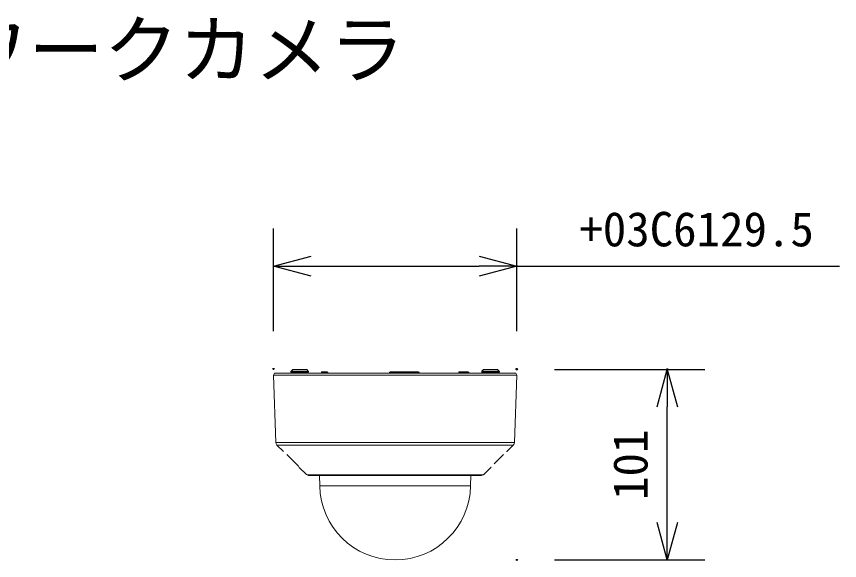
# Model space of a CAD drawing. Units: millimetres, scale not verified. Extents: x -63 to 62, y -57 to 57.
# Drawn here: x -20.34 to 23.43, y 27.89 to 56.81 of the extents above; entities that cross this region are included whole.
import ezdxf
from ezdxf.enums import TextEntityAlignment as Align

# ---------------------------------------------------------------- set-up
doc = ezdxf.new("R2010")
doc.units = ezdxf.units.MM
doc.header["$LTSCALE"] = 0.125
doc.header["$PDMODE"] = 32
doc.header["$PDSIZE"] = 0.0625
for name, color, linetype in [('0-0_0', 7, 'Continuous'), ('0-1_DEFPOINTS', 7, 'Continuous'), ('0-3_MOJI1', 7, 'Continuous'), ('0-5_SUNPO', 7, 'Continuous')]:
    doc.layers.add(name, color=color, linetype=linetype)
doc.layers.add('0-4_GAIKEI', color=1, linetype='Continuous', lineweight=18)
doc.styles.add('ＭＳ ゴシック', font='')
doc.styles.get('ＭＳ ゴシック').set_extended_font_data('MS Gothic')

# ---------------------------------------------------------------- blocks, each defined once
blk = doc.blocks.new('_OPEN30')
at = {"layer": '0-0_0'}
blk.add_line((0, 0), (-1, 0), dxfattribs=at)
blk.add_lwpolyline([(-1, 0.26795), (0, 0), (-1, -0.26795)], dxfattribs=at)
blk = doc.blocks.new('D3')
at = {"layer": '0-1_DEFPOINTS'}
for p in [(6.3982, 35.5483), (-6.5273, 30.0808), (6.3982, 30.0808)]:
    blk.add_point(p, dxfattribs=at)
at = {"layer": '0-5_SUNPO'}
for p, q in [((-6.5273, 32.0808), (-6.5273, 37.5483)), ((6.3982, 32.0808), (6.3982, 37.5483)), ((-4.5273, 35.5483), (4.3982, 35.5483)), ((6.3982, 35.5483), (23.5649, 35.5483))]:
    blk.add_line(p, q, dxfattribs=at)
at = {"layer": '0-5_SUNPO', "xscale": 2, "yscale": 2, "rotation": 180}
blk.add_blockref('_OPEN30', (-6.5273, 35.5483), dxfattribs=at)
at = {"layer": '0-5_SUNPO', "xscale": 2, "yscale": 2}
blk.add_blockref('_OPEN30', (6.3982, 35.5483), dxfattribs=at)
at = {"layer": '0-5_SUNPO', "style": 'ＭＳ ゴシック'}
blk.add_text('+03C6129.5', height=1.833, dxfattribs=at).set_placement((9.7315, 36.0483), align=Align.BOTTOM_LEFT)
blk = doc.blocks.new('D4')
at = {"layer": '0-1_DEFPOINTS'}
for p in [(6.407, 30.0577), (14.4069, 30.0577), (6.4069, 19.9254)]:
    blk.add_point(p, dxfattribs=at)
at = {"layer": '0-5_SUNPO'}
for p, q in [((8.407, 30.0577), (16.4069, 30.0577)), ((14.4069, 21.9254), (14.4069, 28.0577)), ((8.4069, 19.9254), (16.4069, 19.9254))]:
    blk.add_line(p, q, dxfattribs=at)
at = {"layer": '0-5_SUNPO', "xscale": 2, "yscale": 2}
for p, rotation in [((14.4069, 30.0577), 90), ((14.4069, 19.9254), 270)]:
    blk.add_blockref('_OPEN30', p, dxfattribs=dict(at, rotation=rotation))
at = {"layer": '0-5_SUNPO', "style": 'ＭＳ ゴシック'}
blk.add_text('101', height=1.833, rotation=90, dxfattribs=at).set_placement((13.9069, 23.1165), align=Align.BOTTOM_LEFT)

msp = doc.modelspace()

# ---------------------------------------------------------------- linework, layer by layer
at = {"layer": '0-4_GAIKEI', "color": 7}
for p, q in [((-6.6139, 37.8399), (-6.6671, 37.74)), ((-6.5461, 34.1632), (-6.6671, 37.74)), ((2.8687, 37.8399), (-6.6139, 37.8399)), ((6.1375, 34.1632), (6.2585, 37.74)), ((-6.144, 33.6851), (-6.4876, 34.0287)), ((5.7354, 33.6851), (6.0791, 34.0287)), ((-6.1377, 33.6815), (-6.144, 33.6851)), ((-6.1382, 33.6806), (-6.132, 33.677)), ((-6.132, 33.677), (-6.1382, 33.6806)), ((-5.4662, 33.0228), (-5.9685, 33.5236)), ((-5.4663, 33.0228), (-5.9685, 33.5236)), ((-5.9685, 33.5236), (-5.4663, 33.0228)), ((5.5599, 33.5236), (5.0577, 33.0228)), ((5.56, 33.5236), (5.0577, 33.0228)), ((5.0577, 33.0228), (5.56, 33.5236)), ((5.7297, 33.6806), (5.7235, 33.677)), ((5.7235, 33.677), (5.7297, 33.6806)), ((5.7354, 33.6851), (5.7292, 33.6815)), ((-5.2985, 32.8396), (-5.2992, 32.8435)), ((-4.9235, 32.4646), (-5.2985, 32.8396)), ((4.5149, 32.4646), (4.8899, 32.8396)), ((4.8906, 32.8435), (4.8899, 32.8396)), ((-4.8881, 32.4499), (2.0413, 32.4499)), ((-4.8356, 32.4373), (-4.836, 32.4499)), ((-4.2137, 31.8577), (-4.2233, 32.4084)), ((3.8051, 31.8577), (3.8147, 32.4084))]:
    msp.add_line(p, q, dxfattribs=at)
at = {"layer": '0-4_GAIKEI'}
for p, q in [((2.8941, 37.74), (-6.6671, 37.74)), ((-4.806, 37.9192), (-5.746, 37.9192)), ((-5.746, 37.8999), (-5.746, 37.9192)), ((-4.806, 37.8999), (-5.746, 37.8999)), ((-5.7314, 37.9546), (-5.6507, 38.0353)), ((-4.8207, 37.9546), (-5.7314, 37.9546)), ((-4.856, 37.8499), (-5.696, 37.8499)), ((-4.9014, 38.0353), (-5.6507, 38.0353)), ((-4.9368, 38.0499), (-5.6153, 38.0499)), ((-5.5853, 37.8499), (-5.5855, 37.8399)), ((-5.5833, 37.8499), (-5.5853, 37.8499)), ((-5.5833, 37.8499), (-5.5835, 37.8399)), ((-5.5577, 37.8499), (-5.5833, 37.8499)), ((-5.5577, 37.8499), (-5.5578, 37.8399)), ((-5.0208, 37.8499), (-5.5577, 37.8499)), ((-5.0208, 37.8499), (-5.0206, 37.8399)), ((-4.8207, 37.9546), (-4.9014, 38.0353)), ((-4.806, 37.8999), (-4.806, 37.9192)), ((-4.142, 37.8717), (-4.1431, 37.8399)), ((-4.142, 37.8717), (-4.0427, 37.8717)), ((-4.092, 37.9199), (-3.994, 37.9199)), ((-4.0427, 37.8717), (-4.0438, 37.8399)), ((-3.994, 37.9199), (-3.8981, 37.9199)), ((-3.8981, 37.9199), (-3.8788, 37.9199)), ((-3.8788, 37.9199), (-3.8211, 37.9199)), ((-3.8658, 37.8717), (-3.7712, 37.8717)), ((-3.7712, 37.8717), (-3.7701, 37.8399)), ((-0.5244, 37.8717), (-0.5255, 37.8399)), ((-0.5244, 37.8717), (-0.4031, 37.8717)), ((-0.4744, 37.9199), (-0.4006, 37.9199)), ((-0.4031, 37.8717), (-0.4032, 37.8399)), ((-0.4031, 37.8717), (1.0056, 37.8717)), ((-0.4006, 37.9199), (0.9903, 37.9199)), ((0.4227, 37.8399), (0.433, 37.8499)), ((0.7697, 37.8499), (0.433, 37.8499)), ((0.78, 37.8399), (0.7697, 37.8499)), ((0.9903, 37.9199), (1.0441, 37.9199)), ((1.0056, 37.8717), (1.0941, 37.8717)), ((1.0056, 37.8717), (1.006, 37.8399)), ((1.0941, 37.8717), (1.0952, 37.84)), ((6.2054, 37.8399), (2.8687, 37.8399)), ((6.2585, 37.74), (2.8941, 37.74)), ((3.1597, 37.8717), (3.1586, 37.8399)), ((3.1597, 37.8717), (3.1698, 37.8717)), ((3.1698, 37.8717), (3.1688, 37.8399)), ((3.1698, 37.8717), (3.4555, 37.8717)), ((3.2097, 37.9199), (3.2158, 37.9199)), ((3.2158, 37.9199), (3.5054, 37.9199)), ((3.4555, 37.8717), (3.4544, 37.8399)), ((3.4555, 37.8717), (3.5831, 37.8717)), ((3.5054, 37.9199), (3.5831, 37.9199)), ((3.5831, 37.9199), (3.5831, 37.8717)), ((3.5831, 37.8717), (3.5831, 37.8399)), ((3.5831, 37.8717), (3.6031, 37.8717)), ((3.6031, 37.9199), (3.6031, 37.8717)), ((3.6031, 37.8717), (3.6031, 37.8399)), ((3.6031, 37.8717), (3.7309, 37.8717)), ((3.7309, 37.8717), (3.732, 37.8399)), ((5.3375, 37.9192), (4.3975, 37.9192)), ((4.3975, 37.8999), (4.3975, 37.9192)), ((5.3375, 37.8999), (4.3975, 37.8999)), ((4.4121, 37.9546), (4.4928, 38.0353)), ((5.3228, 37.9546), (4.4121, 37.9546)), ((5.2875, 37.8499), (4.4475, 37.8499)), ((5.2421, 38.0353), (4.4928, 38.0353)), ((5.2068, 38.0499), (4.5282, 38.0499)), ((4.6122, 37.8499), (4.612, 37.8399)), ((4.6155, 37.8499), (4.6122, 37.8499)), ((4.6155, 37.8499), (4.6154, 37.8399)), ((4.6386, 37.8499), (4.6155, 37.8499)), ((4.6386, 37.8499), (4.6384, 37.8399)), ((5.1768, 37.8499), (4.6386, 37.8499)), ((5.1768, 37.8499), (5.1769, 37.8399)), ((5.3228, 37.9546), (5.2421, 38.0353)), ((5.3375, 37.8999), (5.3375, 37.9192)), ((6.2054, 37.8399), (6.2585, 37.74)), ((-6.5461, 34.1632), (2.8361, 34.1632)), ((2.8361, 34.1632), (6.1375, 34.1632)), ((-6.4876, 34.0287), (2.8081, 34.0287)), ((2.8081, 34.0287), (6.0791, 34.0287)), ((-4.8056, 32.4084), (2.0017, 32.4084)), ((-4.2233, 32.4084), (-4.8056, 32.4084)), ((4.3971, 32.4084), (2.0017, 32.4084)), ((3.8147, 32.4084), (4.3971, 32.4084)), ((4.427, 32.4373), (4.4275, 32.4499))]:
    msp.add_line(p, q, dxfattribs=at)
for points in [[(-4.0427, 37.8717), (-3.8852, 37.8717), (-3.8849, 37.8399)], [(-3.8852, 37.8717), (-3.8658, 37.8717), (-3.8655, 37.8399)], [(3.5831, 37.9199), (3.6031, 37.9199), (3.6809, 37.9199)], [(3.8051, 31.8577), (-4.0456, 31.8577), (-4.2137, 31.8577)]]:
    msp.add_lwpolyline(points, dxfattribs=at)
at = {"layer": '0-4_GAIKEI', "color": 7}
msp.add_lwpolyline([(2.0413, 32.4499), (3.9062, 32.4499), (4.4796, 32.4499)], dxfattribs=at)
at = {"layer": '0-4_GAIKEI'}
for centre, radius, start, end in [((-5.696, 37.9192), 0.05, 135, 180), ((-5.696, 37.8999), 0.05, 180, 270), ((-5.6153, 37.9999), 0.05, 90, 135), ((-4.9368, 37.9999), 0.05, 45, 90), ((-4.856, 37.8999), 0.05, 270, 0), ((-4.856, 37.9192), 0.05, 0, 45), ((-4.092, 37.8699), 0.05, 90, 178), ((-3.8211, 37.8699), 0.05, 2, 90), ((-0.4744, 37.8699), 0.05, 90, 178), ((1.0441, 37.8699), 0.05, 2, 90), ((3.2097, 37.8699), 0.05, 90, 178), ((3.6809, 37.8699), 0.05, 2, 90), ((4.4475, 37.9192), 0.05, 135, 180), ((4.4475, 37.8999), 0.05, 180, 270), ((4.5282, 37.9999), 0.05, 90, 135), ((5.2068, 37.9999), 0.05, 45, 90), ((5.2875, 37.8999), 0.05, 270, 0), ((5.2875, 37.9192), 0.05, 0, 45), ((4.3971, 32.4384), 0.03, 270.00001, 358)]:
    msp.add_arc(centre, radius, start, end, dxfattribs=at)
at = {"layer": '0-4_GAIKEI', "color": 7}
for centre, radius, start, end in [((-6.3462, 34.1702), 0.2, 182, 225), ((5.9376, 34.1702), 0.2, 315, 358), ((-6.1228, 33.7063), 0.03, 225.00818, 239.01647), ((-6.1166, 33.7026), 0.0298, 224.92513, 238.3271), ((5.708, 33.7026), 0.0298, 301.84468, 315.07485), ((5.7142, 33.7063), 0.03, 300.9838, 314.99182), ((-8.16, 30.3031), 3.8278, 42.29412, 45.27507), ((-5.2773, 32.8608), 0.03, 195.19131, 224.99358), ((-5.278, 32.8647), 0.03, 207.82991, 225.071), ((4.8687, 32.8608), 0.03, 315.00642, 344.8089), ((4.8695, 32.8647), 0.03, 314.92899, 332.16086), ((-4.8881, 32.4999), 0.05, 225, 270), ((-4.8056, 32.4384), 0.03, 182, 269.99999), ((4.4796, 32.4999), 0.05, 270, 315), ((-0.2043, 31.9277), 4.01, 181, 270), ((-0.2043, 31.9277), 4.01, 270, 359)]:
    msp.add_arc(centre, radius, start, end, dxfattribs=at)
at = {"layer": '0-4_GAIKEI'}
for centre, ratio, start_param, end_param in [((-3.994, 37.8699), 0.974784, 0, 1.5358897), ((-3.8981, 37.8699), 0.258819, 4.7472956, 6.2831853), ((-3.8788, 37.8699), 0.258819, 4.7472956, 6.2831853), ((-0.4006, 37.8699), 0.050491, 6.2831853, 7.819075), ((0.9903, 37.8699), 0.30726, 4.7472956, 6.2831853), ((3.2158, 37.8699), 0.9213, 6.2831853, 7.819075), ((3.5054, 37.8699), 0.999318, 6.2831853, 7.819075)]:
    msp.add_ellipse(centre, major_axis=(0, 0.05), ratio=ratio, start_param=start_param, end_param=end_param, dxfattribs=at)

# ---------------------------------------------------------------- block references
at = {"layer": '0-5_SUNPO'}
for name in ['D3', 'D4']:
    msp.add_blockref(name, (-0.1397, 7.9923), dxfattribs=at)

# ---------------------------------------------------------------- texts
at = {"layer": '0-3_MOJI1', "style": 'ＭＳ ゴシック'}
msp.add_text('ネットワークカメラ', height=2.933, dxfattribs=at).set_placement((-35.7043, 52.7054), align=Align.BOTTOM_LEFT)

doc.saveas('drawing.dxf')
